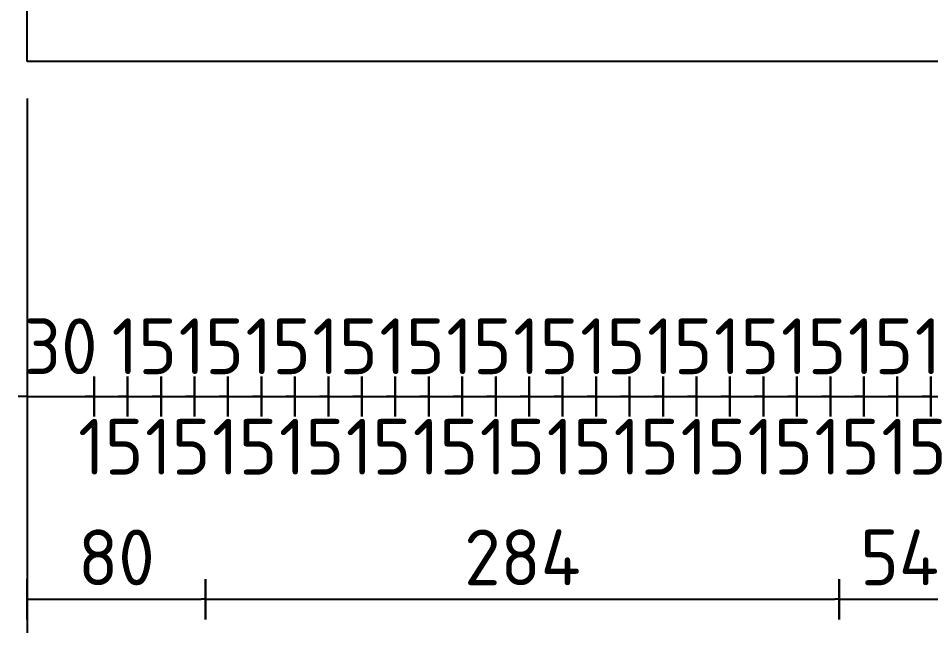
# Model space of a CAD drawing. Extents: x 0 to 420, y 0 to 297.
# Drawn here: x 133.89 to 174.79, y 165.64 to 193.16 of the extents above; entities that cross this region are included whole.
import ezdxf

# ---------------------------------------------------------------- set-up
doc = ezdxf.new("R2010")
doc.units = 0
doc.layers.get('0').update_dxf_attribs({"linetype": 'CONTINUOUS'})
doc.layers.get('DEFPOINTS').update_dxf_attribs({"linetype": 'CONTINUOUS'})
doc.layers.add('L25', color=1, linetype='CONTINUOUS')
doc.layers.add('T25', color=1, linetype='CONTINUOUS')
doc.styles.add('ISO', font='iso3098b.shx')
doc.dimstyles.new('SIGNSDIM', dxfattribs={"dimtxt": 2.5, "dimasz": 0.2, "dimexe": 1.5, "dimexo": 2, "dimtad": 1, "dimdec": 4, "dimlfac": 10, "dimrnd": 1, "dimdsep": 46, "dimtxsty": 'ISO', "dimblk": 'SGNDIM', "dimcen": 2.5, "dimse2": 1, "dimadec": 0, "dimazin": 0, "dimtfac": 1, "dimtdec": 4, "dimtix": 1, "dimtmove": 0, "dimatfit": 3, "dimldrblk": 'SGNDIM', "dimfxl": 1, "dimtolj": 1, "dimtzin": 0, "dimarcsym": 0})

# ---------------------------------------------------------------- blocks, each defined once
blk = doc.blocks.new('SGNDIM')
for p, q in [((0, 4.5), (0, -4.5)), ((0, 0), (-1, 0))]:
    blk.add_line(p, q)
blk = doc.blocks.new('*D21')
at = {"layer": 'DEFPOINTS', "color": 0, "transparency": 16777216}
for p in [(134.286, 181.801), (137.286, 181.801), (137.286, 176.219)]:
    blk.add_point(p, dxfattribs=at)
at = {"layer": 'T25', "color": 0, "lineweight": -2, "transparency": 16777216}
for p, q in [((134.286, 179.801), (134.286, 174.719)), ((134.086, 176.219), (133.886, 176.219)), ((134.286, 176.219), (137.286, 176.219)), ((137.486, 176.219), (137.686, 176.219))]:
    blk.add_line(p, q, dxfattribs=at)
at = {"layer": 'T25', "color": 0, "lineweight": -2, "transparency": 16777216, "xscale": 0.2, "yscale": 0.2, "zscale": 0.2}
blk.add_blockref('SGNDIM', (134.286, 176.219), dxfattribs=at)
at = {"layer": 'T25', "color": 0, "lineweight": -2, "transparency": 16777216, "xscale": 0.2, "yscale": 0.2, "zscale": 0.2, "rotation": 180}
blk.add_blockref('SGNDIM', (137.286, 176.219), dxfattribs=at)
at = {"layer": 'T25', "color": 0, "transparency": 16777216, "insert": (135.786, 178.469), "char_height": 2.5, "attachment_point": 5, "style": 'ISO'}
blk.add_mtext('\\A1;30', dxfattribs=at)
blk = doc.blocks.new('*D26')
at = {"layer": 'DEFPOINTS', "color": 0, "transparency": 16777216}
for p in [(134.286, 191.563), (142.286, 191.563), (142.286, 167.136)]:
    blk.add_point(p, dxfattribs=at)
at = {"layer": 'T25', "color": 0, "lineweight": -2, "transparency": 16777216}
for p, q in [((134.286, 189.563), (134.286, 165.636)), ((134.486, 167.136), (142.086, 167.136))]:
    blk.add_line(p, q, dxfattribs=at)
at = {"layer": 'T25', "color": 0, "lineweight": -2, "transparency": 16777216, "xscale": 0.2, "yscale": 0.2, "zscale": 0.2, "rotation": 180}
blk.add_blockref('SGNDIM', (134.286, 167.136), dxfattribs=at)
at = {"layer": 'T25', "color": 0, "lineweight": -2, "transparency": 16777216, "xscale": 0.2, "yscale": 0.2, "zscale": 0.2}
blk.add_blockref('SGNDIM', (142.286, 167.136), dxfattribs=at)
at = {"layer": 'T25', "color": 0, "transparency": 16777216, "insert": (138.286, 169.011), "char_height": 2.5, "attachment_point": 5, "style": 'ISO'}
blk.add_mtext('\\A1;80', dxfattribs=at)
blk = doc.blocks.new('*D27')
at = {"layer": 'DEFPOINTS', "color": 0, "transparency": 16777216}
for p in [(142.286, 191.668), (170.686, 191.668), (170.686, 167.136)]:
    blk.add_point(p, dxfattribs=at)
at = {"layer": 'T25', "color": 0, "lineweight": -2, "transparency": 16777216}
blk.add_line((142.486, 167.136), (170.486, 167.136), dxfattribs=at)
at = {"layer": 'T25', "color": 0, "lineweight": -2, "transparency": 16777216, "xscale": 0.2, "yscale": 0.2, "zscale": 0.2, "rotation": 180}
blk.add_blockref('SGNDIM', (142.286, 167.136), dxfattribs=at)
at = {"layer": 'T25', "color": 0, "lineweight": -2, "transparency": 16777216, "xscale": 0.2, "yscale": 0.2, "zscale": 0.2}
blk.add_blockref('SGNDIM', (170.686, 167.136), dxfattribs=at)
at = {"layer": 'T25', "color": 0, "transparency": 16777216, "insert": (156.486, 169.011), "char_height": 2.5, "attachment_point": 5, "style": 'ISO'}
blk.add_mtext('\\A1;284', dxfattribs=at)
blk = doc.blocks.new('*D28')
at = {"layer": 'DEFPOINTS', "color": 0, "transparency": 16777216}
for p in [(170.686, 192.103), (176.086, 192.103), (176.086, 167.136)]:
    blk.add_point(p, dxfattribs=at)
at = {"layer": 'T25', "color": 0, "lineweight": -2, "transparency": 16777216}
blk.add_line((170.886, 167.136), (175.886, 167.136), dxfattribs=at)
at = {"layer": 'T25', "color": 0, "lineweight": -2, "transparency": 16777216, "xscale": 0.2, "yscale": 0.2, "zscale": 0.2, "rotation": 180}
blk.add_blockref('SGNDIM', (170.686, 167.136), dxfattribs=at)
at = {"layer": 'T25', "color": 0, "lineweight": -2, "transparency": 16777216, "xscale": 0.2, "yscale": 0.2, "zscale": 0.2}
blk.add_blockref('SGNDIM', (176.086, 167.136), dxfattribs=at)
at = {"layer": 'T25', "color": 0, "transparency": 16777216, "insert": (173.386, 169.011), "char_height": 2.5, "attachment_point": 5, "style": 'ISO'}
blk.add_mtext('\\A1;54', dxfattribs=at)
blk = doc.blocks.new('*D38')
at = {"layer": 'DEFPOINTS', "color": 0, "transparency": 16777216}
for p in [(137.286, 182.543), (138.786, 182.543), (138.786, 176.219)]:
    blk.add_point(p, dxfattribs=at)
at = {"layer": 'T25', "color": 0, "lineweight": -2, "transparency": 16777216}
for p, q in [((137.086, 176.219), (136.886, 176.219)), ((137.286, 176.219), (138.786, 176.219)), ((138.986, 176.219), (139.186, 176.219))]:
    blk.add_line(p, q, dxfattribs=at)
at = {"layer": 'T25', "color": 0, "lineweight": -2, "transparency": 16777216, "xscale": 0.2, "yscale": 0.2, "zscale": 0.2}
blk.add_blockref('SGNDIM', (137.286, 176.219), dxfattribs=at)
at = {"layer": 'T25', "color": 0, "lineweight": -2, "transparency": 16777216, "xscale": 0.2, "yscale": 0.2, "zscale": 0.2, "rotation": 180}
blk.add_blockref('SGNDIM', (138.786, 176.219), dxfattribs=at)
at = {"layer": 'T25', "color": 0, "transparency": 16777216, "insert": (138.036, 173.969), "char_height": 2.5, "attachment_point": 5, "style": 'ISO'}
blk.add_mtext('\\A1;15', dxfattribs=at)
blk = doc.blocks.new('*D39')
at = {"layer": 'DEFPOINTS', "color": 0, "transparency": 16777216}
for p in [(138.786, 182.543), (140.286, 182.543), (140.286, 176.219)]:
    blk.add_point(p, dxfattribs=at)
at = {"layer": 'T25', "color": 0, "lineweight": -2, "transparency": 16777216}
for p, q in [((138.586, 176.219), (138.386, 176.219)), ((138.786, 176.219), (140.286, 176.219)), ((140.486, 176.219), (140.686, 176.219))]:
    blk.add_line(p, q, dxfattribs=at)
at = {"layer": 'T25', "color": 0, "lineweight": -2, "transparency": 16777216, "xscale": 0.2, "yscale": 0.2, "zscale": 0.2}
blk.add_blockref('SGNDIM', (138.786, 176.219), dxfattribs=at)
at = {"layer": 'T25', "color": 0, "lineweight": -2, "transparency": 16777216, "xscale": 0.2, "yscale": 0.2, "zscale": 0.2, "rotation": 180}
blk.add_blockref('SGNDIM', (140.286, 176.219), dxfattribs=at)
at = {"layer": 'T25', "color": 0, "transparency": 16777216, "insert": (139.536, 178.469), "char_height": 2.5, "attachment_point": 5, "style": 'ISO'}
blk.add_mtext('\\A1;15', dxfattribs=at)
blk = doc.blocks.new('*D40')
at = {"layer": 'DEFPOINTS', "color": 0, "transparency": 16777216}
for p in [(140.286, 182.543), (141.786, 182.543), (141.786, 176.219)]:
    blk.add_point(p, dxfattribs=at)
at = {"layer": 'T25', "color": 0, "lineweight": -2, "transparency": 16777216}
for p, q in [((140.086, 176.219), (139.886, 176.219)), ((140.286, 176.219), (141.786, 176.219)), ((141.986, 176.219), (142.186, 176.219))]:
    blk.add_line(p, q, dxfattribs=at)
at = {"layer": 'T25', "color": 0, "lineweight": -2, "transparency": 16777216, "xscale": 0.2, "yscale": 0.2, "zscale": 0.2}
blk.add_blockref('SGNDIM', (140.286, 176.219), dxfattribs=at)
at = {"layer": 'T25', "color": 0, "lineweight": -2, "transparency": 16777216, "xscale": 0.2, "yscale": 0.2, "zscale": 0.2, "rotation": 180}
blk.add_blockref('SGNDIM', (141.786, 176.219), dxfattribs=at)
at = {"layer": 'T25', "color": 0, "transparency": 16777216, "insert": (141.036, 173.969), "char_height": 2.5, "attachment_point": 5, "style": 'ISO'}
blk.add_mtext('\\A1;15', dxfattribs=at)
blk = doc.blocks.new('*D41')
at = {"layer": 'DEFPOINTS', "color": 0, "transparency": 16777216}
for p in [(141.786, 182.543), (143.286, 182.543), (143.286, 176.219)]:
    blk.add_point(p, dxfattribs=at)
at = {"layer": 'T25', "color": 0, "lineweight": -2, "transparency": 16777216}
for p, q in [((141.586, 176.219), (141.386, 176.219)), ((141.786, 176.219), (143.286, 176.219)), ((143.486, 176.219), (143.686, 176.219))]:
    blk.add_line(p, q, dxfattribs=at)
at = {"layer": 'T25', "color": 0, "lineweight": -2, "transparency": 16777216, "xscale": 0.2, "yscale": 0.2, "zscale": 0.2}
blk.add_blockref('SGNDIM', (141.786, 176.219), dxfattribs=at)
at = {"layer": 'T25', "color": 0, "lineweight": -2, "transparency": 16777216, "xscale": 0.2, "yscale": 0.2, "zscale": 0.2, "rotation": 180}
blk.add_blockref('SGNDIM', (143.286, 176.219), dxfattribs=at)
at = {"layer": 'T25', "color": 0, "transparency": 16777216, "insert": (142.536, 178.469), "char_height": 2.5, "attachment_point": 5, "style": 'ISO'}
blk.add_mtext('\\A1;15', dxfattribs=at)
blk = doc.blocks.new('*D42')
at = {"layer": 'DEFPOINTS', "color": 0, "transparency": 16777216}
for p in [(143.286, 182.543), (144.786, 182.543), (144.786, 176.219)]:
    blk.add_point(p, dxfattribs=at)
at = {"layer": 'T25', "color": 0, "lineweight": -2, "transparency": 16777216}
for p, q in [((143.086, 176.219), (142.886, 176.219)), ((143.286, 176.219), (144.786, 176.219)), ((144.986, 176.219), (145.186, 176.219))]:
    blk.add_line(p, q, dxfattribs=at)
at = {"layer": 'T25', "color": 0, "lineweight": -2, "transparency": 16777216, "xscale": 0.2, "yscale": 0.2, "zscale": 0.2}
blk.add_blockref('SGNDIM', (143.286, 176.219), dxfattribs=at)
at = {"layer": 'T25', "color": 0, "lineweight": -2, "transparency": 16777216, "xscale": 0.2, "yscale": 0.2, "zscale": 0.2, "rotation": 180}
blk.add_blockref('SGNDIM', (144.786, 176.219), dxfattribs=at)
at = {"layer": 'T25', "color": 0, "transparency": 16777216, "insert": (144.036, 173.969), "char_height": 2.5, "attachment_point": 5, "style": 'ISO'}
blk.add_mtext('\\A1;15', dxfattribs=at)
blk = doc.blocks.new('*D43')
at = {"layer": 'DEFPOINTS', "color": 0, "transparency": 16777216}
for p in [(144.786, 182.543), (146.286, 182.543), (146.286, 176.219)]:
    blk.add_point(p, dxfattribs=at)
at = {"layer": 'T25', "color": 0, "lineweight": -2, "transparency": 16777216}
for p, q in [((144.586, 176.219), (144.386, 176.219)), ((144.786, 176.219), (146.286, 176.219)), ((146.486, 176.219), (146.686, 176.219))]:
    blk.add_line(p, q, dxfattribs=at)
at = {"layer": 'T25', "color": 0, "lineweight": -2, "transparency": 16777216, "xscale": 0.2, "yscale": 0.2, "zscale": 0.2}
blk.add_blockref('SGNDIM', (144.786, 176.219), dxfattribs=at)
at = {"layer": 'T25', "color": 0, "lineweight": -2, "transparency": 16777216, "xscale": 0.2, "yscale": 0.2, "zscale": 0.2, "rotation": 180}
blk.add_blockref('SGNDIM', (146.286, 176.219), dxfattribs=at)
at = {"layer": 'T25', "color": 0, "transparency": 16777216, "insert": (145.536, 178.469), "char_height": 2.5, "attachment_point": 5, "style": 'ISO'}
blk.add_mtext('\\A1;15', dxfattribs=at)
blk = doc.blocks.new('*D44')
at = {"layer": 'DEFPOINTS', "color": 0, "transparency": 16777216}
for p in [(146.286, 182.543), (147.786, 182.543), (147.786, 176.219)]:
    blk.add_point(p, dxfattribs=at)
at = {"layer": 'T25', "color": 0, "lineweight": -2, "transparency": 16777216}
for p, q in [((146.086, 176.219), (145.886, 176.219)), ((146.286, 176.219), (147.786, 176.219)), ((147.986, 176.219), (148.186, 176.219))]:
    blk.add_line(p, q, dxfattribs=at)
at = {"layer": 'T25', "color": 0, "lineweight": -2, "transparency": 16777216, "xscale": 0.2, "yscale": 0.2, "zscale": 0.2}
blk.add_blockref('SGNDIM', (146.286, 176.219), dxfattribs=at)
at = {"layer": 'T25', "color": 0, "lineweight": -2, "transparency": 16777216, "xscale": 0.2, "yscale": 0.2, "zscale": 0.2, "rotation": 180}
blk.add_blockref('SGNDIM', (147.786, 176.219), dxfattribs=at)
at = {"layer": 'T25', "color": 0, "transparency": 16777216, "insert": (147.036, 173.969), "char_height": 2.5, "attachment_point": 5, "style": 'ISO'}
blk.add_mtext('\\A1;15', dxfattribs=at)
blk = doc.blocks.new('*D45')
at = {"layer": 'DEFPOINTS', "color": 0, "transparency": 16777216}
for p in [(147.786, 182.543), (149.286, 182.543), (149.286, 176.219)]:
    blk.add_point(p, dxfattribs=at)
at = {"layer": 'T25', "color": 0, "lineweight": -2, "transparency": 16777216}
for p, q in [((147.586, 176.219), (147.386, 176.219)), ((147.786, 176.219), (149.286, 176.219)), ((149.486, 176.219), (149.686, 176.219))]:
    blk.add_line(p, q, dxfattribs=at)
at = {"layer": 'T25', "color": 0, "lineweight": -2, "transparency": 16777216, "xscale": 0.2, "yscale": 0.2, "zscale": 0.2}
blk.add_blockref('SGNDIM', (147.786, 176.219), dxfattribs=at)
at = {"layer": 'T25', "color": 0, "lineweight": -2, "transparency": 16777216, "xscale": 0.2, "yscale": 0.2, "zscale": 0.2, "rotation": 180}
blk.add_blockref('SGNDIM', (149.286, 176.219), dxfattribs=at)
at = {"layer": 'T25', "color": 0, "transparency": 16777216, "insert": (148.536, 178.469), "char_height": 2.5, "attachment_point": 5, "style": 'ISO'}
blk.add_mtext('\\A1;15', dxfattribs=at)
blk = doc.blocks.new('*D46')
at = {"layer": 'DEFPOINTS', "color": 0, "transparency": 16777216}
for p in [(149.286, 182.543), (150.786, 182.543), (150.786, 176.219)]:
    blk.add_point(p, dxfattribs=at)
at = {"layer": 'T25', "color": 0, "lineweight": -2, "transparency": 16777216}
for p, q in [((149.086, 176.219), (148.886, 176.219)), ((149.286, 176.219), (150.786, 176.219)), ((150.986, 176.219), (151.186, 176.219))]:
    blk.add_line(p, q, dxfattribs=at)
at = {"layer": 'T25', "color": 0, "lineweight": -2, "transparency": 16777216, "xscale": 0.2, "yscale": 0.2, "zscale": 0.2}
blk.add_blockref('SGNDIM', (149.286, 176.219), dxfattribs=at)
at = {"layer": 'T25', "color": 0, "lineweight": -2, "transparency": 16777216, "xscale": 0.2, "yscale": 0.2, "zscale": 0.2, "rotation": 180}
blk.add_blockref('SGNDIM', (150.786, 176.219), dxfattribs=at)
at = {"layer": 'T25', "color": 0, "transparency": 16777216, "insert": (150.036, 173.969), "char_height": 2.5, "attachment_point": 5, "style": 'ISO'}
blk.add_mtext('\\A1;15', dxfattribs=at)
blk = doc.blocks.new('*D47')
at = {"layer": 'DEFPOINTS', "color": 0, "transparency": 16777216}
for p in [(150.786, 182.543), (152.286, 182.543), (152.286, 176.219)]:
    blk.add_point(p, dxfattribs=at)
at = {"layer": 'T25', "color": 0, "lineweight": -2, "transparency": 16777216}
for p, q in [((150.586, 176.219), (150.386, 176.219)), ((150.786, 176.219), (152.286, 176.219)), ((152.486, 176.219), (152.686, 176.219))]:
    blk.add_line(p, q, dxfattribs=at)
at = {"layer": 'T25', "color": 0, "lineweight": -2, "transparency": 16777216, "xscale": 0.2, "yscale": 0.2, "zscale": 0.2}
blk.add_blockref('SGNDIM', (150.786, 176.219), dxfattribs=at)
at = {"layer": 'T25', "color": 0, "lineweight": -2, "transparency": 16777216, "xscale": 0.2, "yscale": 0.2, "zscale": 0.2, "rotation": 180}
blk.add_blockref('SGNDIM', (152.286, 176.219), dxfattribs=at)
at = {"layer": 'T25', "color": 0, "transparency": 16777216, "insert": (151.536, 178.469), "char_height": 2.5, "attachment_point": 5, "style": 'ISO'}
blk.add_mtext('\\A1;15', dxfattribs=at)
blk = doc.blocks.new('*D48')
at = {"layer": 'DEFPOINTS', "color": 0, "transparency": 16777216}
for p in [(152.286, 182.543), (153.786, 182.543), (153.786, 176.219)]:
    blk.add_point(p, dxfattribs=at)
at = {"layer": 'T25', "color": 0, "lineweight": -2, "transparency": 16777216}
for p, q in [((152.086, 176.219), (151.886, 176.219)), ((152.286, 176.219), (153.786, 176.219)), ((153.986, 176.219), (154.186, 176.219))]:
    blk.add_line(p, q, dxfattribs=at)
at = {"layer": 'T25', "color": 0, "lineweight": -2, "transparency": 16777216, "xscale": 0.2, "yscale": 0.2, "zscale": 0.2}
blk.add_blockref('SGNDIM', (152.286, 176.219), dxfattribs=at)
at = {"layer": 'T25', "color": 0, "lineweight": -2, "transparency": 16777216, "xscale": 0.2, "yscale": 0.2, "zscale": 0.2, "rotation": 180}
blk.add_blockref('SGNDIM', (153.786, 176.219), dxfattribs=at)
at = {"layer": 'T25', "color": 0, "transparency": 16777216, "insert": (153.036, 173.969), "char_height": 2.5, "attachment_point": 5, "style": 'ISO'}
blk.add_mtext('\\A1;15', dxfattribs=at)
blk = doc.blocks.new('*D49')
at = {"layer": 'DEFPOINTS', "color": 0, "transparency": 16777216}
for p in [(153.786, 182.543), (155.286, 182.543), (155.286, 176.219)]:
    blk.add_point(p, dxfattribs=at)
at = {"layer": 'T25', "color": 0, "lineweight": -2, "transparency": 16777216}
for p, q in [((153.586, 176.219), (153.386, 176.219)), ((153.786, 176.219), (155.286, 176.219)), ((155.486, 176.219), (155.686, 176.219))]:
    blk.add_line(p, q, dxfattribs=at)
at = {"layer": 'T25', "color": 0, "lineweight": -2, "transparency": 16777216, "xscale": 0.2, "yscale": 0.2, "zscale": 0.2}
blk.add_blockref('SGNDIM', (153.786, 176.219), dxfattribs=at)
at = {"layer": 'T25', "color": 0, "lineweight": -2, "transparency": 16777216, "xscale": 0.2, "yscale": 0.2, "zscale": 0.2, "rotation": 180}
blk.add_blockref('SGNDIM', (155.286, 176.219), dxfattribs=at)
at = {"layer": 'T25', "color": 0, "transparency": 16777216, "insert": (154.536, 178.469), "char_height": 2.5, "attachment_point": 5, "style": 'ISO'}
blk.add_mtext('\\A1;15', dxfattribs=at)
blk = doc.blocks.new('*D50')
at = {"layer": 'DEFPOINTS', "color": 0, "transparency": 16777216}
for p in [(155.286, 182.543), (156.786, 182.543), (156.786, 176.219)]:
    blk.add_point(p, dxfattribs=at)
at = {"layer": 'T25', "color": 0, "lineweight": -2, "transparency": 16777216}
for p, q in [((155.086, 176.219), (154.886, 176.219)), ((155.286, 176.219), (156.786, 176.219)), ((156.986, 176.219), (157.186, 176.219))]:
    blk.add_line(p, q, dxfattribs=at)
at = {"layer": 'T25', "color": 0, "lineweight": -2, "transparency": 16777216, "xscale": 0.2, "yscale": 0.2, "zscale": 0.2}
blk.add_blockref('SGNDIM', (155.286, 176.219), dxfattribs=at)
at = {"layer": 'T25', "color": 0, "lineweight": -2, "transparency": 16777216, "xscale": 0.2, "yscale": 0.2, "zscale": 0.2, "rotation": 180}
blk.add_blockref('SGNDIM', (156.786, 176.219), dxfattribs=at)
at = {"layer": 'T25', "color": 0, "transparency": 16777216, "insert": (156.036, 173.969), "char_height": 2.5, "attachment_point": 5, "style": 'ISO'}
blk.add_mtext('\\A1;15', dxfattribs=at)
blk = doc.blocks.new('*D51')
at = {"layer": 'DEFPOINTS', "color": 0, "transparency": 16777216}
for p in [(156.786, 182.543), (158.286, 182.543), (158.286, 176.219)]:
    blk.add_point(p, dxfattribs=at)
at = {"layer": 'T25', "color": 0, "lineweight": -2, "transparency": 16777216}
for p, q in [((156.586, 176.219), (156.386, 176.219)), ((156.786, 176.219), (158.286, 176.219)), ((158.486, 176.219), (158.686, 176.219))]:
    blk.add_line(p, q, dxfattribs=at)
at = {"layer": 'T25', "color": 0, "lineweight": -2, "transparency": 16777216, "xscale": 0.2, "yscale": 0.2, "zscale": 0.2}
blk.add_blockref('SGNDIM', (156.786, 176.219), dxfattribs=at)
at = {"layer": 'T25', "color": 0, "lineweight": -2, "transparency": 16777216, "xscale": 0.2, "yscale": 0.2, "zscale": 0.2, "rotation": 180}
blk.add_blockref('SGNDIM', (158.286, 176.219), dxfattribs=at)
at = {"layer": 'T25', "color": 0, "transparency": 16777216, "insert": (157.536, 178.469), "char_height": 2.5, "attachment_point": 5, "style": 'ISO'}
blk.add_mtext('\\A1;15', dxfattribs=at)
blk = doc.blocks.new('*D52')
at = {"layer": 'DEFPOINTS', "color": 0, "transparency": 16777216}
for p in [(158.286, 182.543), (159.786, 182.543), (159.786, 176.219)]:
    blk.add_point(p, dxfattribs=at)
at = {"layer": 'T25', "color": 0, "lineweight": -2, "transparency": 16777216}
for p, q in [((158.086, 176.219), (157.886, 176.219)), ((158.286, 176.219), (159.786, 176.219)), ((159.986, 176.219), (160.186, 176.219))]:
    blk.add_line(p, q, dxfattribs=at)
at = {"layer": 'T25', "color": 0, "lineweight": -2, "transparency": 16777216, "xscale": 0.2, "yscale": 0.2, "zscale": 0.2}
blk.add_blockref('SGNDIM', (158.286, 176.219), dxfattribs=at)
at = {"layer": 'T25', "color": 0, "lineweight": -2, "transparency": 16777216, "xscale": 0.2, "yscale": 0.2, "zscale": 0.2, "rotation": 180}
blk.add_blockref('SGNDIM', (159.786, 176.219), dxfattribs=at)
at = {"layer": 'T25', "color": 0, "transparency": 16777216, "insert": (159.036, 173.969), "char_height": 2.5, "attachment_point": 5, "style": 'ISO'}
blk.add_mtext('\\A1;15', dxfattribs=at)
blk = doc.blocks.new('*D53')
at = {"layer": 'DEFPOINTS', "color": 0, "transparency": 16777216}
for p in [(159.786, 182.543), (161.286, 182.543), (161.286, 176.219)]:
    blk.add_point(p, dxfattribs=at)
at = {"layer": 'T25', "color": 0, "lineweight": -2, "transparency": 16777216}
for p, q in [((159.586, 176.219), (159.386, 176.219)), ((159.786, 176.219), (161.286, 176.219)), ((161.486, 176.219), (161.686, 176.219))]:
    blk.add_line(p, q, dxfattribs=at)
at = {"layer": 'T25', "color": 0, "lineweight": -2, "transparency": 16777216, "xscale": 0.2, "yscale": 0.2, "zscale": 0.2}
blk.add_blockref('SGNDIM', (159.786, 176.219), dxfattribs=at)
at = {"layer": 'T25', "color": 0, "lineweight": -2, "transparency": 16777216, "xscale": 0.2, "yscale": 0.2, "zscale": 0.2, "rotation": 180}
blk.add_blockref('SGNDIM', (161.286, 176.219), dxfattribs=at)
at = {"layer": 'T25', "color": 0, "transparency": 16777216, "insert": (160.536, 178.469), "char_height": 2.5, "attachment_point": 5, "style": 'ISO'}
blk.add_mtext('\\A1;15', dxfattribs=at)
blk = doc.blocks.new('*D54')
at = {"layer": 'DEFPOINTS', "color": 0, "transparency": 16777216}
for p in [(161.286, 182.543), (162.786, 182.543), (162.786, 176.219)]:
    blk.add_point(p, dxfattribs=at)
at = {"layer": 'T25', "color": 0, "lineweight": -2, "transparency": 16777216}
for p, q in [((161.086, 176.219), (160.886, 176.219)), ((161.286, 176.219), (162.786, 176.219)), ((162.986, 176.219), (163.186, 176.219))]:
    blk.add_line(p, q, dxfattribs=at)
at = {"layer": 'T25', "color": 0, "lineweight": -2, "transparency": 16777216, "xscale": 0.2, "yscale": 0.2, "zscale": 0.2}
blk.add_blockref('SGNDIM', (161.286, 176.219), dxfattribs=at)
at = {"layer": 'T25', "color": 0, "lineweight": -2, "transparency": 16777216, "xscale": 0.2, "yscale": 0.2, "zscale": 0.2, "rotation": 180}
blk.add_blockref('SGNDIM', (162.786, 176.219), dxfattribs=at)
at = {"layer": 'T25', "color": 0, "transparency": 16777216, "insert": (162.036, 173.969), "char_height": 2.5, "attachment_point": 5, "style": 'ISO'}
blk.add_mtext('\\A1;15', dxfattribs=at)
blk = doc.blocks.new('*D55')
at = {"layer": 'DEFPOINTS', "color": 0, "transparency": 16777216}
for p in [(162.786, 182.543), (164.286, 182.543), (164.286, 176.219)]:
    blk.add_point(p, dxfattribs=at)
at = {"layer": 'T25', "color": 0, "lineweight": -2, "transparency": 16777216}
for p, q in [((162.586, 176.219), (162.386, 176.219)), ((162.786, 176.219), (164.286, 176.219)), ((164.486, 176.219), (164.686, 176.219))]:
    blk.add_line(p, q, dxfattribs=at)
at = {"layer": 'T25', "color": 0, "lineweight": -2, "transparency": 16777216, "xscale": 0.2, "yscale": 0.2, "zscale": 0.2}
blk.add_blockref('SGNDIM', (162.786, 176.219), dxfattribs=at)
at = {"layer": 'T25', "color": 0, "lineweight": -2, "transparency": 16777216, "xscale": 0.2, "yscale": 0.2, "zscale": 0.2, "rotation": 180}
blk.add_blockref('SGNDIM', (164.286, 176.219), dxfattribs=at)
at = {"layer": 'T25', "color": 0, "transparency": 16777216, "insert": (163.536, 178.469), "char_height": 2.5, "attachment_point": 5, "style": 'ISO'}
blk.add_mtext('\\A1;15', dxfattribs=at)
blk = doc.blocks.new('*D56')
at = {"layer": 'DEFPOINTS', "color": 0, "transparency": 16777216}
for p in [(164.286, 182.543), (165.786, 182.543), (165.786, 176.219)]:
    blk.add_point(p, dxfattribs=at)
at = {"layer": 'T25', "color": 0, "lineweight": -2, "transparency": 16777216}
for p, q in [((164.086, 176.219), (163.886, 176.219)), ((164.286, 176.219), (165.786, 176.219)), ((165.986, 176.219), (166.186, 176.219))]:
    blk.add_line(p, q, dxfattribs=at)
at = {"layer": 'T25', "color": 0, "lineweight": -2, "transparency": 16777216, "xscale": 0.2, "yscale": 0.2, "zscale": 0.2}
blk.add_blockref('SGNDIM', (164.286, 176.219), dxfattribs=at)
at = {"layer": 'T25', "color": 0, "lineweight": -2, "transparency": 16777216, "xscale": 0.2, "yscale": 0.2, "zscale": 0.2, "rotation": 180}
blk.add_blockref('SGNDIM', (165.786, 176.219), dxfattribs=at)
at = {"layer": 'T25', "color": 0, "transparency": 16777216, "insert": (165.036, 173.969), "char_height": 2.5, "attachment_point": 5, "style": 'ISO'}
blk.add_mtext('\\A1;15', dxfattribs=at)
blk = doc.blocks.new('*D57')
at = {"layer": 'DEFPOINTS', "color": 0, "transparency": 16777216}
for p in [(165.786, 182.543), (167.286, 182.543), (167.286, 176.219)]:
    blk.add_point(p, dxfattribs=at)
at = {"layer": 'T25', "color": 0, "lineweight": -2, "transparency": 16777216}
for p, q in [((165.586, 176.219), (165.386, 176.219)), ((165.786, 176.219), (167.286, 176.219)), ((167.486, 176.219), (167.686, 176.219))]:
    blk.add_line(p, q, dxfattribs=at)
at = {"layer": 'T25', "color": 0, "lineweight": -2, "transparency": 16777216, "xscale": 0.2, "yscale": 0.2, "zscale": 0.2}
blk.add_blockref('SGNDIM', (165.786, 176.219), dxfattribs=at)
at = {"layer": 'T25', "color": 0, "lineweight": -2, "transparency": 16777216, "xscale": 0.2, "yscale": 0.2, "zscale": 0.2, "rotation": 180}
blk.add_blockref('SGNDIM', (167.286, 176.219), dxfattribs=at)
at = {"layer": 'T25', "color": 0, "transparency": 16777216, "insert": (166.536, 178.469), "char_height": 2.5, "attachment_point": 5, "style": 'ISO'}
blk.add_mtext('\\A1;15', dxfattribs=at)
blk = doc.blocks.new('*D58')
at = {"layer": 'DEFPOINTS', "color": 0, "transparency": 16777216}
for p in [(167.286, 182.543), (168.786, 182.543), (168.786, 176.219)]:
    blk.add_point(p, dxfattribs=at)
at = {"layer": 'T25', "color": 0, "lineweight": -2, "transparency": 16777216}
for p, q in [((167.086, 176.219), (166.886, 176.219)), ((167.286, 176.219), (168.786, 176.219)), ((168.986, 176.219), (169.186, 176.219))]:
    blk.add_line(p, q, dxfattribs=at)
at = {"layer": 'T25', "color": 0, "lineweight": -2, "transparency": 16777216, "xscale": 0.2, "yscale": 0.2, "zscale": 0.2}
blk.add_blockref('SGNDIM', (167.286, 176.219), dxfattribs=at)
at = {"layer": 'T25', "color": 0, "lineweight": -2, "transparency": 16777216, "xscale": 0.2, "yscale": 0.2, "zscale": 0.2, "rotation": 180}
blk.add_blockref('SGNDIM', (168.786, 176.219), dxfattribs=at)
at = {"layer": 'T25', "color": 0, "transparency": 16777216, "insert": (168.036, 173.969), "char_height": 2.5, "attachment_point": 5, "style": 'ISO'}
blk.add_mtext('\\A1;15', dxfattribs=at)
blk = doc.blocks.new('*D59')
at = {"layer": 'DEFPOINTS', "color": 0, "transparency": 16777216}
for p in [(168.786, 182.543), (170.286, 182.543), (170.286, 176.219)]:
    blk.add_point(p, dxfattribs=at)
at = {"layer": 'T25', "color": 0, "lineweight": -2, "transparency": 16777216}
for p, q in [((168.586, 176.219), (168.386, 176.219)), ((168.786, 176.219), (170.286, 176.219)), ((170.486, 176.219), (170.686, 176.219))]:
    blk.add_line(p, q, dxfattribs=at)
at = {"layer": 'T25', "color": 0, "lineweight": -2, "transparency": 16777216, "xscale": 0.2, "yscale": 0.2, "zscale": 0.2}
blk.add_blockref('SGNDIM', (168.786, 176.219), dxfattribs=at)
at = {"layer": 'T25', "color": 0, "lineweight": -2, "transparency": 16777216, "xscale": 0.2, "yscale": 0.2, "zscale": 0.2, "rotation": 180}
blk.add_blockref('SGNDIM', (170.286, 176.219), dxfattribs=at)
at = {"layer": 'T25', "color": 0, "transparency": 16777216, "insert": (169.536, 178.469), "char_height": 2.5, "attachment_point": 5, "style": 'ISO'}
blk.add_mtext('\\A1;15', dxfattribs=at)
blk = doc.blocks.new('*D60')
at = {"layer": 'DEFPOINTS', "color": 0, "transparency": 16777216}
for p in [(170.286, 182.543), (171.786, 182.543), (171.786, 176.219)]:
    blk.add_point(p, dxfattribs=at)
at = {"layer": 'T25', "color": 0, "lineweight": -2, "transparency": 16777216}
for p, q in [((170.086, 176.219), (169.886, 176.219)), ((170.286, 176.219), (171.786, 176.219)), ((171.986, 176.219), (172.186, 176.219))]:
    blk.add_line(p, q, dxfattribs=at)
at = {"layer": 'T25', "color": 0, "lineweight": -2, "transparency": 16777216, "xscale": 0.2, "yscale": 0.2, "zscale": 0.2}
blk.add_blockref('SGNDIM', (170.286, 176.219), dxfattribs=at)
at = {"layer": 'T25', "color": 0, "lineweight": -2, "transparency": 16777216, "xscale": 0.2, "yscale": 0.2, "zscale": 0.2, "rotation": 180}
blk.add_blockref('SGNDIM', (171.786, 176.219), dxfattribs=at)
at = {"layer": 'T25', "color": 0, "transparency": 16777216, "insert": (171.036, 173.969), "char_height": 2.5, "attachment_point": 5, "style": 'ISO'}
blk.add_mtext('\\A1;15', dxfattribs=at)
blk = doc.blocks.new('*D61')
at = {"layer": 'DEFPOINTS', "color": 0, "transparency": 16777216}
for p in [(171.786, 182.543), (173.286, 182.543), (173.286, 176.219)]:
    blk.add_point(p, dxfattribs=at)
at = {"layer": 'T25', "color": 0, "lineweight": -2, "transparency": 16777216}
for p, q in [((171.586, 176.219), (171.386, 176.219)), ((171.786, 176.219), (173.286, 176.219)), ((173.486, 176.219), (173.686, 176.219))]:
    blk.add_line(p, q, dxfattribs=at)
at = {"layer": 'T25', "color": 0, "lineweight": -2, "transparency": 16777216, "xscale": 0.2, "yscale": 0.2, "zscale": 0.2}
blk.add_blockref('SGNDIM', (171.786, 176.219), dxfattribs=at)
at = {"layer": 'T25', "color": 0, "lineweight": -2, "transparency": 16777216, "xscale": 0.2, "yscale": 0.2, "zscale": 0.2, "rotation": 180}
blk.add_blockref('SGNDIM', (173.286, 176.219), dxfattribs=at)
at = {"layer": 'T25', "color": 0, "transparency": 16777216, "insert": (172.536, 178.469), "char_height": 2.5, "attachment_point": 5, "style": 'ISO'}
blk.add_mtext('\\A1;15', dxfattribs=at)
blk = doc.blocks.new('*D62')
at = {"layer": 'DEFPOINTS', "color": 0, "transparency": 16777216}
for p in [(173.286, 182.543), (174.786, 182.543), (174.786, 176.219)]:
    blk.add_point(p, dxfattribs=at)
at = {"layer": 'T25', "color": 0, "lineweight": -2, "transparency": 16777216}
for p, q in [((173.086, 176.219), (172.886, 176.219)), ((173.286, 176.219), (174.786, 176.219)), ((174.986, 176.219), (175.186, 176.219))]:
    blk.add_line(p, q, dxfattribs=at)
at = {"layer": 'T25', "color": 0, "lineweight": -2, "transparency": 16777216, "xscale": 0.2, "yscale": 0.2, "zscale": 0.2}
blk.add_blockref('SGNDIM', (173.286, 176.219), dxfattribs=at)
at = {"layer": 'T25', "color": 0, "lineweight": -2, "transparency": 16777216, "xscale": 0.2, "yscale": 0.2, "zscale": 0.2, "rotation": 180}
blk.add_blockref('SGNDIM', (174.786, 176.219), dxfattribs=at)
at = {"layer": 'T25', "color": 0, "transparency": 16777216, "insert": (174.036, 173.969), "char_height": 2.5, "attachment_point": 5, "style": 'ISO'}
blk.add_mtext('\\A1;15', dxfattribs=at)
blk = doc.blocks.new('*D63')
at = {"layer": 'DEFPOINTS', "color": 0, "transparency": 16777216}
for p in [(174.786, 182.543), (176.286, 182.543), (176.286, 176.219)]:
    blk.add_point(p, dxfattribs=at)
at = {"layer": 'T25', "color": 0, "lineweight": -2, "transparency": 16777216}
for p, q in [((174.586, 176.219), (174.386, 176.219)), ((174.786, 176.219), (176.286, 176.219)), ((176.486, 176.219), (176.686, 176.219))]:
    blk.add_line(p, q, dxfattribs=at)
at = {"layer": 'T25', "color": 0, "lineweight": -2, "transparency": 16777216, "xscale": 0.2, "yscale": 0.2, "zscale": 0.2}
blk.add_blockref('SGNDIM', (174.786, 176.219), dxfattribs=at)
at = {"layer": 'T25', "color": 0, "lineweight": -2, "transparency": 16777216, "xscale": 0.2, "yscale": 0.2, "zscale": 0.2, "rotation": 180}
blk.add_blockref('SGNDIM', (176.286, 176.219), dxfattribs=at)
at = {"layer": 'T25', "color": 0, "transparency": 16777216, "insert": (175.536, 178.469), "char_height": 2.5, "attachment_point": 5, "style": 'ISO'}
blk.add_mtext('\\A1;15', dxfattribs=at)

msp = doc.modelspace()

# ---------------------------------------------------------------- linework, layer by layer
at = {"layer": 'L25'}
msp.add_lwpolyline([(134.286023, 191.218942), (134.286023, 221.218942), (254.286023, 221.218942), (254.286023, 191.218942)], close=True, dxfattribs=at)

# ---------------------------------------------------------------- dimensions: what is measured, and where the dimension line sits
at = {"layer": 'T25'}
for base, p1, p2, override, picture, middle in [((176.086023, 167.135731), (170.686023, 192.103032), (176.086023, 192.103032), {"dimse1": 1}, '*D28', (173.386023, 169.010731)), ((170.686023, 167.135731), (142.286023, 191.667603), (170.686023, 191.667603), {"dimse1": 1}, '*D27', (156.486023, 169.010731)), ((138.786023, 176.218942), (137.286023, 182.543097), (138.786023, 182.543097), {"dimtxt": 2.5, "dimgap": 1, "dimtad": 4, "dimse1": 1}, '*D38', (138.036023, 173.968942)), ((140.286023, 176.218942), (138.786023, 182.543097), (140.286023, 182.543097), {"dimtxt": 2.5, "dimgap": 1, "dimse1": 1}, '*D39', (139.536023, 178.468942)), ((141.786023, 176.218942), (140.286023, 182.543097), (141.786023, 182.543097), {"dimtxt": 2.5, "dimgap": 1, "dimtad": 4, "dimse1": 1}, '*D40', (141.036023, 173.968942)), ((143.286023, 176.218942), (141.786023, 182.543097), (143.286023, 182.543097), {"dimtxt": 2.5, "dimgap": 1, "dimse1": 1}, '*D41', (142.536023, 178.468942)), ((144.786023, 176.218942), (143.286023, 182.543097), (144.786023, 182.543097), {"dimtxt": 2.5, "dimgap": 1, "dimtad": 4, "dimse1": 1}, '*D42', (144.036023, 173.968942)), ((146.286023, 176.218942), (144.786023, 182.543097), (146.286023, 182.543097), {"dimtxt": 2.5, "dimgap": 1, "dimse1": 1}, '*D43', (145.536023, 178.468942)), ((147.786023, 176.218942), (146.286023, 182.543097), (147.786023, 182.543097), {"dimtxt": 2.5, "dimgap": 1, "dimtad": 4, "dimse1": 1}, '*D44', (147.036023, 173.968942)), ((149.286023, 176.218942), (147.786023, 182.543097), (149.286023, 182.543097), {"dimtxt": 2.5, "dimgap": 1, "dimse1": 1}, '*D45', (148.536023, 178.468942)), ((150.786023, 176.218942), (149.286023, 182.543097), (150.786023, 182.543097), {"dimtxt": 2.5, "dimgap": 1, "dimtad": 4, "dimse1": 1}, '*D46', (150.036023, 173.968942)), ((152.286023, 176.218942), (150.786023, 182.543097), (152.286023, 182.543097), {"dimtxt": 2.5, "dimgap": 1, "dimse1": 1}, '*D47', (151.536023, 178.468942)), ((153.786023, 176.218942), (152.286023, 182.543097), (153.786023, 182.543097), {"dimtxt": 2.5, "dimgap": 1, "dimtad": 4, "dimse1": 1}, '*D48', (153.036023, 173.968942)), ((155.286023, 176.218942), (153.786023, 182.543097), (155.286023, 182.543097), {"dimtxt": 2.5, "dimgap": 1, "dimse1": 1}, '*D49', (154.536023, 178.468942)), ((156.786023, 176.218942), (155.286023, 182.543097), (156.786023, 182.543097), {"dimtxt": 2.5, "dimgap": 1, "dimtad": 4, "dimse1": 1}, '*D50', (156.036023, 173.968942)), ((158.286023, 176.218942), (156.786023, 182.543097), (158.286023, 182.543097), {"dimtxt": 2.5, "dimgap": 1, "dimse1": 1}, '*D51', (157.536023, 178.468942)), ((159.786023, 176.218942), (158.286023, 182.543097), (159.786023, 182.543097), {"dimtxt": 2.5, "dimgap": 1, "dimtad": 4, "dimse1": 1}, '*D52', (159.036023, 173.968942)), ((161.286023, 176.218942), (159.786023, 182.543097), (161.286023, 182.543097), {"dimtxt": 2.5, "dimgap": 1, "dimse1": 1}, '*D53', (160.536023, 178.468942)), ((162.786023, 176.218942), (161.286023, 182.543097), (162.786023, 182.543097), {"dimtxt": 2.5, "dimgap": 1, "dimtad": 4, "dimse1": 1}, '*D54', (162.036023, 173.968942)), ((164.286023, 176.218942), (162.786023, 182.543097), (164.286023, 182.543097), {"dimtxt": 2.5, "dimgap": 1, "dimse1": 1}, '*D55', (163.536023, 178.468942)), ((165.786023, 176.218942), (164.286023, 182.543097), (165.786023, 182.543097), {"dimtxt": 2.5, "dimgap": 1, "dimtad": 4, "dimse1": 1}, '*D56', (165.036023, 173.968942)), ((167.286023, 176.218942), (165.786023, 182.543097), (167.286023, 182.543097), {"dimtxt": 2.5, "dimgap": 1, "dimse1": 1}, '*D57', (166.536023, 178.468942)), ((168.786023, 176.218942), (167.286023, 182.543097), (168.786023, 182.543097), {"dimtxt": 2.5, "dimgap": 1, "dimtad": 4, "dimse1": 1}, '*D58', (168.036023, 173.968942)), ((170.286023, 176.218942), (168.786023, 182.543097), (170.286023, 182.543097), {"dimtxt": 2.5, "dimgap": 1, "dimse1": 1}, '*D59', (169.536023, 178.468942)), ((171.786023, 176.218942), (170.286023, 182.543097), (171.786023, 182.543097), {"dimtxt": 2.5, "dimgap": 1, "dimtad": 4, "dimse1": 1}, '*D60', (171.036023, 173.968942)), ((173.286023, 176.218942), (171.786023, 182.543097), (173.286023, 182.543097), {"dimtxt": 2.5, "dimgap": 1, "dimse1": 1}, '*D61', (172.536023, 178.468942)), ((174.786023, 176.218942), (173.286023, 182.543097), (174.786023, 182.543097), {"dimtxt": 2.5, "dimgap": 1, "dimtad": 4, "dimse1": 1}, '*D62', (174.036023, 173.968942)), ((176.286023, 176.218942), (174.786023, 182.543097), (176.286023, 182.543097), {"dimtxt": 2.5, "dimgap": 1, "dimse1": 1}, '*D63', (175.536023, 178.468942)), ((137.286023, 176.218942), (134.286023, 181.80073), (137.286023, 181.80073), {"dimgap": 1}, '*D21', (135.786023, 178.468942))]:
    dim = msp.add_linear_dim(base=base, p1=p1, p2=p2, dimstyle='SIGNSDIM', override=override, dxfattribs=at)
    dim.commit()
    dim.dimension.update_dxf_attribs({"geometry": picture, "text_midpoint": middle})
dim = msp.add_linear_dim(base=(142.286023, 167.135731), p1=(134.286023, 191.562569), p2=(142.286023, 191.562569), dimstyle='SIGNSDIM', dxfattribs=at)
dim.commit()
dim.dimension.update_dxf_attribs({"geometry": '*D26', "text_midpoint": (138.286023, 169.010731)})

doc.saveas('drawing.dxf')
